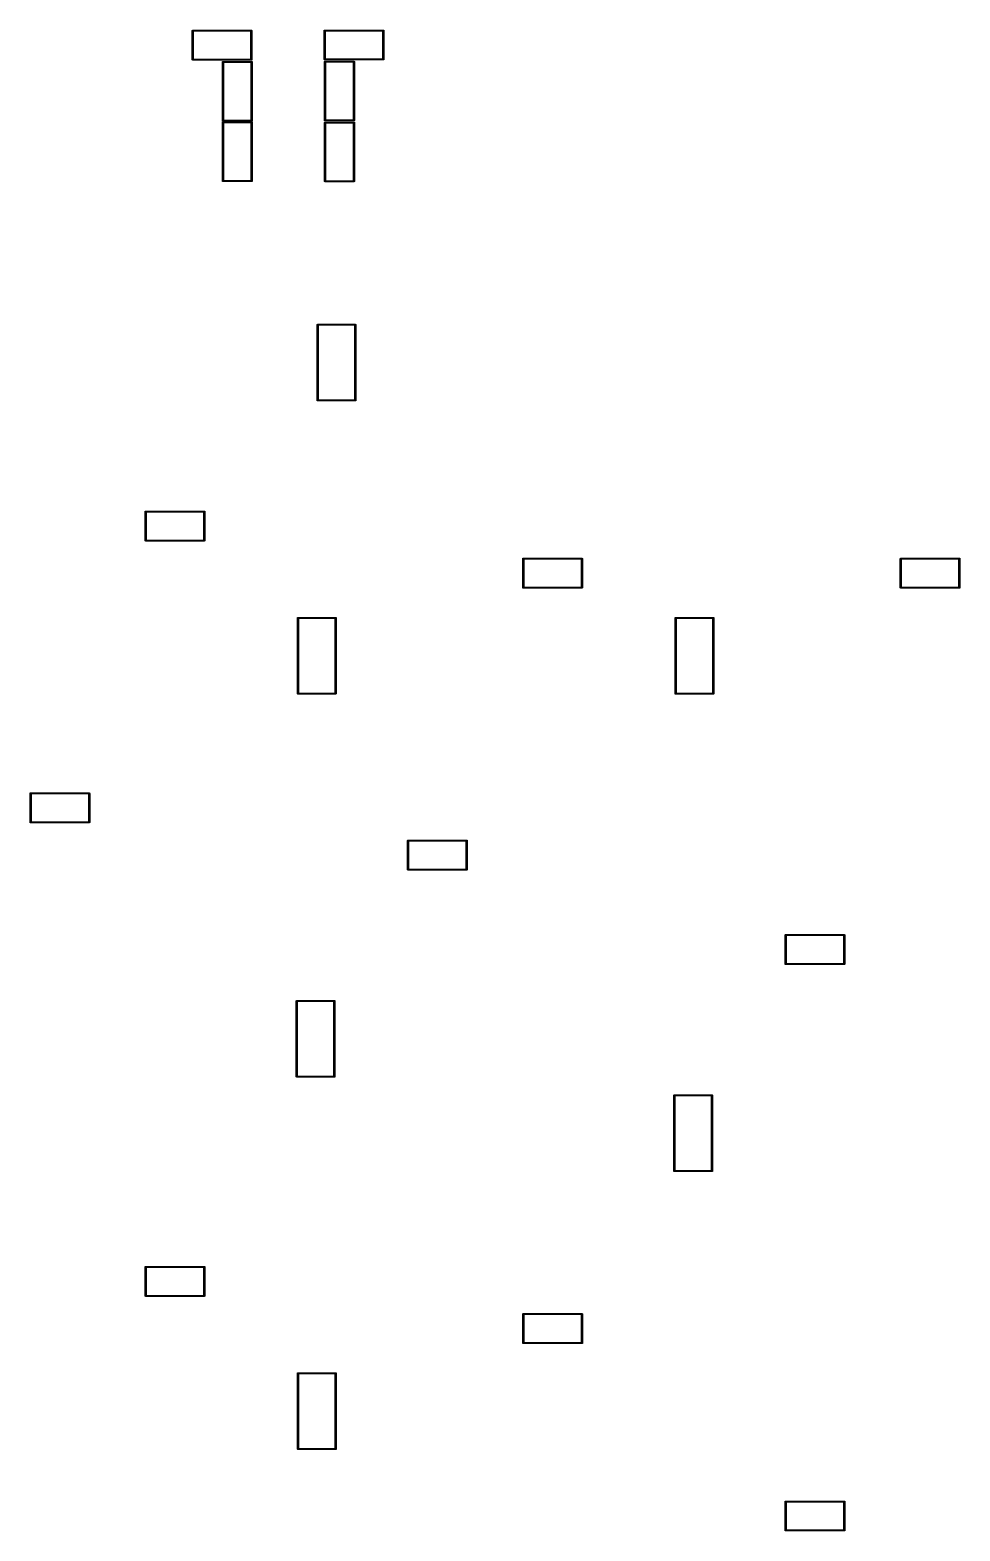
# Model space of a CAD drawing. Extents: x 84 to 249, y -213 to -56.
# Drawn here: x 171.1 to 218.1, y -134.3 to -58.6 of the extents above; entities that cross this region are included whole.
import ezdxf

# ---------------------------------------------------------------- set-up
doc = ezdxf.new("R2010")
doc.units = 0
doc.layers.add('BLACK', color=7, linetype='CONTINUOUS')

msp = doc.modelspace()

# ---------------------------------------------------------------- linework, layer by layer
at = {"layer": 'BLACK', "linetype": 'CONTINUOUS'}
for p, q in [((179.315, -58.6196), (179.316, -58.6147)), ((179.316, -58.6209), (179.315, -58.6196)), ((179.316, -58.6147), (179.317, -58.61)), ((179.316, -60.0784), (179.316, -58.6209)), ((179.317, -58.61), (179.32, -58.6057)), ((179.32, -58.6057), (179.323, -58.6019)), ((179.323, -58.6019), (179.327, -58.5988)), ((179.327, -58.5988), (179.331, -58.5964)), ((179.331, -58.5964), (179.336, -58.595)), ((179.336, -58.595), (179.339, -58.5946)), ((179.339, -58.5946), (179.341, -58.5945)), ((179.341, -58.5945), (179.342, -58.5946)), ((179.342, -58.5946), (182.299, -58.5946)), ((179.366, -58.6446), (179.366, -60.0546)), ((182.276, -58.6446), (179.366, -58.6446)), ((182.276, -60.0546), (182.276, -58.6446)), ((182.299, -58.5946), (182.301, -58.5945)), ((182.301, -58.5945), (182.302, -58.5946)), ((182.302, -58.5946), (182.305, -58.595)), ((182.305, -58.595), (182.31, -58.5964)), ((182.31, -58.5964), (182.315, -58.5988)), ((182.315, -58.5988), (182.318, -58.6019)), ((182.318, -58.6019), (182.321, -58.6057)), ((182.321, -58.6057), (182.324, -58.61)), ((182.324, -58.61), (182.325, -58.6147)), ((182.325, -58.6147), (182.326, -58.6196)), ((182.326, -58.6196), (182.326, -58.6209)), ((182.326, -58.6209), (182.326, -60.0784)), ((185.974, -58.6069), (185.975, -58.602)), ((185.974, -58.6082), (185.974, -58.6069)), ((185.974, -60.0657), (185.974, -58.6082)), ((185.975, -58.602), (185.976, -58.5973)), ((185.976, -58.5973), (185.979, -58.593)), ((185.979, -58.593), (185.982, -58.5892)), ((185.982, -58.5892), (185.985, -58.5861)), ((185.985, -58.5861), (185.99, -58.5837)), ((185.99, -58.5837), (185.995, -58.5823)), ((185.995, -58.5823), (185.998, -58.5819)), ((185.998, -58.5819), (185.999, -58.5818)), ((185.999, -58.5818), (186.001, -58.5819)), ((186.001, -58.5819), (188.958, -58.5819)), ((186.024, -58.6319), (186.024, -60.0419)), ((188.934, -58.6319), (186.024, -58.6319)), ((188.934, -60.0419), (188.934, -58.6319)), ((188.958, -58.5819), (188.959, -58.5818)), ((188.959, -58.5818), (188.961, -58.5819)), ((188.961, -58.5819), (188.964, -58.5823)), ((188.964, -58.5823), (188.969, -58.5837)), ((188.969, -58.5837), (188.973, -58.5861)), ((188.973, -58.5861), (188.977, -58.5892)), ((188.977, -58.5892), (188.98, -58.593)), ((188.98, -58.593), (188.983, -58.5973)), ((188.983, -58.5973), (188.984, -58.602)), ((188.984, -58.602), (188.985, -58.6069)), ((188.985, -58.6069), (188.984, -58.6082)), ((188.984, -58.6082), (188.984, -60.0657)), ((179.315, -60.0796), (179.316, -60.0784)), ((179.316, -60.0845), (179.315, -60.0796)), ((179.317, -60.0893), (179.316, -60.0845)), ((179.32, -60.0936), (179.317, -60.0893)), ((179.323, -60.0974), (179.32, -60.0936)), ((179.327, -60.1005), (179.323, -60.0974)), ((179.331, -60.1028), (179.327, -60.1005)), ((179.336, -60.1043), (179.331, -60.1028)), ((179.339, -60.1046), (179.336, -60.1043)), ((179.341, -60.1048), (179.339, -60.1046)), ((179.339, -60.1046), (179.339, -60.1046)), ((179.342, -60.1046), (179.341, -60.1048)), ((182.299, -60.1046), (179.342, -60.1046)), ((179.366, -60.0546), (182.276, -60.0546)), ((180.834, -60.1919), (180.836, -60.1872)), ((180.834, -60.1968), (180.834, -60.1919)), ((180.834, -60.198), (180.834, -60.1968)), ((180.834, -63.1556), (180.834, -60.198)), ((180.836, -60.1872), (180.838, -60.1828)), ((180.838, -60.1828), (180.841, -60.179)), ((180.841, -60.179), (180.845, -60.1759)), ((180.845, -60.1759), (180.849, -60.1736)), ((180.849, -60.1736), (180.854, -60.1721)), ((180.854, -60.1721), (180.858, -60.1718)), ((180.858, -60.1718), (180.859, -60.1717)), ((180.859, -60.1717), (180.86, -60.1718)), ((180.86, -60.1718), (182.318, -60.1718)), ((180.884, -60.2218), (180.884, -63.1318)), ((182.294, -60.2218), (180.884, -60.2218)), ((182.294, -63.1318), (182.294, -60.2218)), ((182.301, -60.1048), (182.299, -60.1046)), ((182.302, -60.1046), (182.301, -60.1048)), ((182.305, -60.1043), (182.302, -60.1046)), ((182.302, -60.1046), (182.302, -60.1046)), ((182.31, -60.1028), (182.305, -60.1043)), ((182.315, -60.1005), (182.31, -60.1028)), ((182.318, -60.0974), (182.315, -60.1005)), ((182.321, -60.0936), (182.318, -60.0974)), ((182.318, -60.1718), (182.319, -60.1717)), ((182.319, -60.1717), (182.32, -60.1718)), ((182.32, -60.1718), (182.324, -60.1721)), ((182.324, -60.0893), (182.321, -60.0936)), ((182.325, -60.0845), (182.324, -60.0893)), ((182.324, -60.1721), (182.329, -60.1736)), ((182.326, -60.0796), (182.325, -60.0845)), ((182.326, -60.0784), (182.326, -60.0796)), ((182.329, -60.1736), (182.333, -60.1759)), ((182.333, -60.1759), (182.337, -60.179)), ((182.337, -60.179), (182.34, -60.1828)), ((182.34, -60.1828), (182.342, -60.1872)), ((182.342, -60.1872), (182.344, -60.1919)), ((182.344, -60.1919), (182.344, -60.1968)), ((182.344, -60.1968), (182.344, -60.198)), ((182.344, -60.198), (182.344, -63.1556)), ((185.974, -60.0669), (185.974, -60.0657)), ((185.975, -60.0718), (185.974, -60.0669)), ((185.976, -60.0766), (185.975, -60.0718)), ((185.979, -60.0809), (185.976, -60.0766)), ((185.982, -60.0847), (185.979, -60.0809)), ((185.985, -60.0878), (185.982, -60.0847)), ((185.99, -60.0901), (185.985, -60.0878)), ((185.986, -60.1756), (185.988, -60.1709)), ((185.986, -60.1805), (185.986, -60.1756)), ((185.986, -60.1818), (185.986, -60.1805)), ((185.986, -63.1393), (185.986, -60.1818)), ((185.988, -60.1709), (185.99, -60.1666)), ((185.995, -60.0916), (185.99, -60.0901)), ((185.99, -60.1666), (185.993, -60.1628)), ((185.993, -60.1628), (185.997, -60.1597)), ((185.998, -60.0919), (185.995, -60.0916)), ((185.997, -60.1597), (186.001, -60.1573)), ((185.999, -60.0921), (185.998, -60.0919)), ((185.998, -60.0919), (185.998, -60.0919)), ((186.001, -60.0919), (185.999, -60.0921)), ((188.958, -60.0919), (186.001, -60.0919)), ((186.001, -60.1573), (186.006, -60.1559)), ((186.006, -60.1559), (186.01, -60.1555)), ((186.01, -60.1555), (186.011, -60.1554)), ((186.011, -60.1554), (186.012, -60.1555)), ((186.012, -60.1555), (187.47, -60.1555)), ((186.024, -60.0419), (188.934, -60.0419)), ((186.036, -60.2055), (186.036, -63.1155)), ((187.446, -60.2055), (186.036, -60.2055)), ((187.446, -63.1155), (187.446, -60.2055)), ((187.47, -60.1555), (187.471, -60.1554)), ((187.471, -60.1554), (187.472, -60.1555)), ((187.472, -60.1555), (187.476, -60.1559)), ((187.476, -60.1559), (187.48, -60.1573)), ((187.48, -60.1573), (187.485, -60.1597)), ((187.485, -60.1597), (187.489, -60.1628)), ((187.489, -60.1628), (187.492, -60.1666)), ((187.492, -60.1666), (187.494, -60.1709)), ((187.494, -60.1709), (187.495, -60.1756)), ((187.495, -60.1756), (187.496, -60.1805)), ((187.496, -60.1805), (187.496, -60.1818)), ((187.496, -60.1818), (187.496, -63.1393)), ((188.959, -60.0921), (188.958, -60.0919)), ((188.961, -60.0919), (188.959, -60.0921)), ((188.964, -60.0916), (188.961, -60.0919)), ((188.961, -60.0919), (188.961, -60.0919)), ((188.969, -60.0901), (188.964, -60.0916)), ((188.973, -60.0878), (188.969, -60.0901)), ((188.977, -60.0847), (188.973, -60.0878)), ((188.98, -60.0809), (188.977, -60.0847)), ((188.983, -60.0766), (188.98, -60.0809)), ((188.984, -60.0718), (188.983, -60.0766)), ((188.984, -60.0657), (188.985, -60.0669)), ((188.985, -60.0669), (188.984, -60.0718)), ((180.834, -63.1568), (180.834, -63.1556)), ((180.834, -63.1617), (180.834, -63.1568)), ((180.836, -63.1664), (180.834, -63.1617)), ((180.834, -63.2295), (180.836, -63.2248)), ((180.834, -63.2344), (180.834, -63.2295)), ((180.834, -63.2356), (180.834, -63.2344)), ((180.834, -66.1932), (180.834, -63.2356)), ((180.838, -63.1707), (180.836, -63.1664)), ((180.836, -63.2248), (180.838, -63.2205)), ((180.841, -63.1745), (180.838, -63.1707)), ((180.838, -63.2205), (180.841, -63.2167)), ((180.845, -63.1777), (180.841, -63.1745)), ((180.841, -63.2167), (180.845, -63.2135)), ((180.849, -63.18), (180.845, -63.1777)), ((180.845, -63.2135), (180.849, -63.2112)), ((180.854, -63.1814), (180.849, -63.18)), ((180.849, -63.2112), (180.854, -63.2098)), ((180.858, -63.1818), (180.854, -63.1814)), ((180.854, -63.2098), (180.858, -63.2094)), ((180.859, -63.1819), (180.858, -63.1818)), ((180.858, -63.1818), (180.858, -63.1818)), ((180.858, -63.2094), (180.859, -63.2093)), ((180.86, -63.1818), (180.859, -63.1819)), ((180.859, -63.2093), (180.86, -63.2094)), ((182.318, -63.1818), (180.86, -63.1818)), ((180.86, -63.2094), (182.318, -63.2094)), ((180.884, -63.1318), (182.294, -63.1318)), ((180.884, -63.2594), (180.884, -66.1694)), ((182.294, -63.2594), (180.884, -63.2594)), ((182.294, -66.1694), (182.294, -63.2594)), ((182.319, -63.1819), (182.318, -63.1818)), ((182.318, -63.2094), (182.319, -63.2093)), ((182.32, -63.1818), (182.319, -63.1819)), ((182.319, -63.2093), (182.32, -63.2094)), ((182.324, -63.1814), (182.32, -63.1818)), ((182.32, -63.1818), (182.32, -63.1818)), ((182.32, -63.2094), (182.324, -63.2098)), ((182.329, -63.18), (182.324, -63.1814)), ((182.324, -63.2098), (182.329, -63.2112)), ((182.333, -63.1777), (182.329, -63.18)), ((182.329, -63.2112), (182.333, -63.2135)), ((182.337, -63.1745), (182.333, -63.1777)), ((182.333, -63.2135), (182.337, -63.2167)), ((182.34, -63.1707), (182.337, -63.1745)), ((182.337, -63.2167), (182.34, -63.2205)), ((182.342, -63.1664), (182.34, -63.1707)), ((182.34, -63.2205), (182.342, -63.2248)), ((182.344, -63.1617), (182.342, -63.1664)), ((182.342, -63.2248), (182.344, -63.2295)), ((182.344, -63.1556), (182.344, -63.1568)), ((182.344, -63.1568), (182.344, -63.1617)), ((182.344, -63.2295), (182.344, -63.2344)), ((182.344, -63.2344), (182.344, -63.2356)), ((182.344, -63.2356), (182.344, -66.1932)), ((185.986, -63.1405), (185.986, -63.1393)), ((185.986, -63.1454), (185.986, -63.1405)), ((185.988, -63.1502), (185.986, -63.1454)), ((185.99, -63.1545), (185.988, -63.1502)), ((185.993, -63.1583), (185.99, -63.1545)), ((185.997, -63.1614), (185.993, -63.1583)), ((185.993, -63.2497), (185.994, -63.2448)), ((185.993, -63.2509), (185.993, -63.2497)), ((185.993, -66.2084), (185.993, -63.2509)), ((185.994, -63.2448), (185.995, -63.24)), ((185.995, -63.24), (185.998, -63.2357)), ((186.001, -63.1637), (185.997, -63.1614)), ((185.998, -63.2357), (186.001, -63.2319)), ((186.006, -63.1652), (186.001, -63.1637)), ((186.001, -63.2319), (186.004, -63.2288)), ((186.004, -63.2288), (186.009, -63.2265)), ((186.01, -63.1655), (186.006, -63.1652)), ((186.009, -63.2265), (186.014, -63.225)), ((186.011, -63.1657), (186.01, -63.1655)), ((186.01, -63.1655), (186.01, -63.1655)), ((186.012, -63.1655), (186.011, -63.1657)), ((187.47, -63.1655), (186.012, -63.1655)), ((186.014, -63.225), (186.017, -63.2247)), ((186.017, -63.2247), (186.018, -63.2245)), ((186.018, -63.2245), (186.02, -63.2247)), ((186.02, -63.2247), (187.477, -63.2247)), ((186.036, -63.1155), (187.446, -63.1155)), ((186.043, -63.2747), (186.043, -66.1847)), ((187.453, -63.2747), (186.043, -63.2747)), ((187.453, -66.1847), (187.453, -63.2747)), ((187.471, -63.1657), (187.47, -63.1655)), ((187.472, -63.1655), (187.471, -63.1657)), ((187.476, -63.1652), (187.472, -63.1655)), ((187.472, -63.1655), (187.472, -63.1655)), ((187.48, -63.1637), (187.476, -63.1652)), ((187.477, -63.2247), (187.478, -63.2245)), ((187.478, -63.2245), (187.48, -63.2247)), ((187.485, -63.1614), (187.48, -63.1637)), ((187.48, -63.2247), (187.483, -63.225)), ((187.483, -63.225), (187.488, -63.2265)), ((187.489, -63.1583), (187.485, -63.1614)), ((187.488, -63.2265), (187.492, -63.2288)), ((187.492, -63.1545), (187.489, -63.1583)), ((187.494, -63.1502), (187.492, -63.1545)), ((187.492, -63.2288), (187.496, -63.2319)), ((187.495, -63.1454), (187.494, -63.1502)), ((187.496, -63.1405), (187.495, -63.1454)), ((187.496, -63.1393), (187.496, -63.1405)), ((187.496, -63.2319), (187.499, -63.2357)), ((187.499, -63.2357), (187.502, -63.24)), ((187.502, -63.24), (187.503, -63.2448)), ((187.503, -63.2448), (187.504, -63.2497)), ((187.504, -63.2497), (187.503, -63.2509)), ((187.503, -63.2509), (187.503, -66.2084)), ((180.834, -66.1944), (180.834, -66.1932)), ((180.834, -66.1993), (180.834, -66.1944)), ((180.836, -66.204), (180.834, -66.1993)), ((180.838, -66.2084), (180.836, -66.204)), ((180.841, -66.2122), (180.838, -66.2084)), ((180.845, -66.2153), (180.841, -66.2122)), ((180.849, -66.2176), (180.845, -66.2153)), ((180.854, -66.2191), (180.849, -66.2176)), ((180.858, -66.2194), (180.854, -66.2191)), ((180.859, -66.2195), (180.858, -66.2194)), ((180.858, -66.2194), (180.858, -66.2194)), ((180.86, -66.2194), (180.859, -66.2195)), ((182.318, -66.2194), (180.86, -66.2194)), ((180.884, -66.1694), (182.294, -66.1694)), ((182.319, -66.2195), (182.318, -66.2194)), ((182.32, -66.2194), (182.319, -66.2195)), ((182.324, -66.2191), (182.32, -66.2194)), ((182.32, -66.2194), (182.32, -66.2194)), ((182.329, -66.2176), (182.324, -66.2191)), ((182.333, -66.2153), (182.329, -66.2176)), ((182.337, -66.2122), (182.333, -66.2153)), ((182.34, -66.2084), (182.337, -66.2122)), ((182.342, -66.204), (182.34, -66.2084)), ((182.344, -66.1993), (182.342, -66.204)), ((182.344, -66.1932), (182.344, -66.1944)), ((182.344, -66.1944), (182.344, -66.1993)), ((185.993, -66.2097), (185.993, -66.2084)), ((185.994, -66.2146), (185.993, -66.2097)), ((185.995, -66.2193), (185.994, -66.2146)), ((185.998, -66.2236), (185.995, -66.2193)), ((186.001, -66.2274), (185.998, -66.2236)), ((186.004, -66.2305), (186.001, -66.2274)), ((186.009, -66.2329), (186.004, -66.2305)), ((186.014, -66.2343), (186.009, -66.2329)), ((186.017, -66.2347), (186.014, -66.2343)), ((186.018, -66.2348), (186.017, -66.2347)), ((186.017, -66.2347), (186.017, -66.2347)), ((186.02, -66.2347), (186.018, -66.2348)), ((187.477, -66.2347), (186.02, -66.2347)), ((186.043, -66.1847), (187.453, -66.1847)), ((187.478, -66.2348), (187.477, -66.2347)), ((187.48, -66.2347), (187.478, -66.2348)), ((187.483, -66.2343), (187.48, -66.2347)), ((187.48, -66.2347), (187.48, -66.2347)), ((187.488, -66.2329), (187.483, -66.2343)), ((187.492, -66.2305), (187.488, -66.2329)), ((187.496, -66.2274), (187.492, -66.2305)), ((187.499, -66.2236), (187.496, -66.2274)), ((187.502, -66.2193), (187.499, -66.2236)), ((187.503, -66.2146), (187.502, -66.2193)), ((187.503, -66.2084), (187.504, -66.2097)), ((187.504, -66.2097), (187.503, -66.2146)), ((185.619, -73.444), (185.62, -73.4393)), ((185.62, -73.4393), (185.623, -73.4349)), ((185.623, -73.4349), (185.626, -73.4311)), ((185.626, -73.4311), (185.63, -73.428)), ((185.63, -73.428), (185.634, -73.4257)), ((185.634, -73.4257), (185.639, -73.4242)), ((185.639, -73.4242), (185.643, -73.4238)), ((185.643, -73.4238), (185.645, -73.4239)), ((185.645, -73.4239), (187.542, -73.4239)), ((187.542, -73.4239), (187.543, -73.4238)), ((187.543, -73.4238), (187.545, -73.4239)), ((187.545, -73.4239), (187.545, -73.4239)), ((187.545, -73.4239), (187.548, -73.4242)), ((187.548, -73.4242), (187.553, -73.4257)), ((187.553, -73.4257), (187.557, -73.428)), ((187.557, -73.428), (187.561, -73.4311)), ((187.561, -73.4311), (187.564, -73.4349)), ((187.564, -73.4349), (187.567, -73.4393)), ((187.567, -73.4393), (187.568, -73.444)), ((185.618, -73.4477), (185.619, -73.444)), ((185.618, -73.4481), (185.618, -73.4477)), ((185.618, -73.4489), (185.618, -73.4481)), ((185.618, -73.4497), (185.618, -73.4489)), ((185.618, -77.2676), (185.618, -73.4497)), ((185.668, -73.4739), (185.668, -77.2438)), ((187.518, -73.4739), (185.668, -73.4739)), ((187.518, -77.2438), (187.518, -73.4739)), ((187.568, -73.444), (187.569, -73.4489)), ((187.569, -73.4489), (187.568, -73.4505)), ((187.568, -73.4505), (187.568, -77.2676)), ((185.618, -77.2688), (185.618, -77.2676)), ((185.619, -77.2737), (185.618, -77.2688)), ((185.62, -77.2785), (185.619, -77.2737)), ((185.623, -77.2828), (185.62, -77.2785)), ((185.626, -77.2866), (185.623, -77.2828)), ((185.63, -77.2897), (185.626, -77.2866)), ((185.634, -77.292), (185.63, -77.2897)), ((185.639, -77.2935), (185.634, -77.292)), ((185.643, -77.294), (185.639, -77.2935)), ((185.645, -77.2938), (185.643, -77.294)), ((187.542, -77.2938), (185.645, -77.2938)), ((185.668, -77.2438), (187.518, -77.2438)), ((187.543, -77.294), (187.542, -77.2938)), ((187.545, -77.2938), (187.543, -77.294)), ((187.548, -77.2935), (187.545, -77.2938)), ((187.545, -77.2938), (187.545, -77.2938)), ((187.553, -77.292), (187.548, -77.2935)), ((187.557, -77.2897), (187.553, -77.292)), ((187.561, -77.2866), (187.557, -77.2897)), ((187.564, -77.2828), (187.561, -77.2866)), ((187.567, -77.2785), (187.564, -77.2828)), ((187.568, -77.2737), (187.567, -77.2785)), ((187.568, -77.2676), (187.569, -77.2688)), ((187.569, -77.2688), (187.568, -77.2737)), ((176.94, -82.8728), (176.941, -82.8679)), ((176.94, -82.8741), (176.94, -82.8728)), ((176.94, -84.3316), (176.94, -82.8741)), ((176.941, -82.8679), (176.942, -82.8632)), ((176.942, -82.8632), (176.944, -82.8589)), ((176.944, -82.8589), (176.947, -82.8551)), ((176.947, -82.8551), (176.951, -82.8519)), ((176.951, -82.8519), (176.956, -82.8496)), ((176.956, -82.8496), (176.96, -82.8482)), ((176.96, -82.8482), (176.964, -82.8478)), ((176.964, -82.8478), (176.965, -82.8477)), ((176.964, -82.8478), (176.964, -82.8478)), ((176.965, -82.8477), (176.966, -82.8478)), ((176.966, -82.8478), (179.924, -82.8478)), ((176.99, -82.8978), (176.99, -84.3078)), ((179.9, -82.8978), (176.99, -82.8978)), ((179.9, -84.3078), (179.9, -82.8978)), ((179.924, -82.8478), (179.925, -82.8477)), ((179.925, -82.8477), (179.926, -82.8478)), ((179.926, -82.8478), (179.926, -82.8478)), ((179.926, -82.8478), (179.93, -82.8482)), ((179.93, -82.8482), (179.935, -82.8496)), ((179.935, -82.8496), (179.939, -82.8519)), ((179.939, -82.8519), (179.943, -82.8551)), ((179.943, -82.8551), (179.946, -82.8589)), ((179.946, -82.8589), (179.948, -82.8632)), ((179.948, -82.8632), (179.95, -82.8679)), ((179.95, -82.8679), (179.95, -82.8728)), ((179.95, -82.8728), (179.95, -82.874)), ((179.95, -82.874), (179.95, -84.3316)), ((176.94, -84.3328), (176.94, -84.3316)), ((176.941, -84.3377), (176.94, -84.3328)), ((176.942, -84.3424), (176.941, -84.3377)), ((176.944, -84.3468), (176.942, -84.3424)), ((176.947, -84.3506), (176.944, -84.3468)), ((176.951, -84.3537), (176.947, -84.3506)), ((176.956, -84.356), (176.951, -84.3537)), ((176.96, -84.3575), (176.956, -84.356)), ((176.965, -84.358), (176.96, -84.3575)), ((176.966, -84.3578), (176.965, -84.358)), ((179.924, -84.3578), (176.966, -84.3578)), ((176.99, -84.3078), (179.9, -84.3078)), ((179.925, -84.358), (179.924, -84.3578)), ((179.93, -84.3575), (179.925, -84.358)), ((179.935, -84.356), (179.93, -84.3575)), ((179.939, -84.3537), (179.935, -84.356)), ((179.943, -84.3506), (179.939, -84.3537)), ((179.946, -84.3468), (179.943, -84.3506)), ((179.948, -84.3424), (179.946, -84.3468)), ((179.95, -84.3377), (179.948, -84.3424)), ((179.95, -84.3316), (179.95, -84.3328)), ((179.95, -84.3328), (179.95, -84.334)), ((179.95, -84.334), (179.95, -84.334)), ((179.95, -84.334), (179.95, -84.3377)), ((195.986, -85.2504), (195.987, -85.2455)), ((195.986, -85.2516), (195.986, -85.2504)), ((195.986, -86.7092), (195.986, -85.2516)), ((195.987, -85.2455), (195.988, -85.2408)), ((195.988, -85.2408), (195.991, -85.2364)), ((195.991, -85.2364), (195.994, -85.2326)), ((195.994, -85.2326), (195.997, -85.2295)), ((195.997, -85.2295), (196.002, -85.2272)), ((196.002, -85.2272), (196.007, -85.2258)), ((196.007, -85.2258), (196.01, -85.2254)), ((196.01, -85.2254), (196.011, -85.2253)), ((196.01, -85.2254), (196.01, -85.2254)), ((196.011, -85.2253), (196.013, -85.2254)), ((196.013, -85.2254), (198.97, -85.2254)), ((196.036, -85.2754), (196.036, -86.6854)), ((198.946, -85.2754), (196.036, -85.2754)), ((198.946, -86.6854), (198.946, -85.2754)), ((198.97, -85.2254), (198.971, -85.2253)), ((198.971, -85.2253), (198.973, -85.2254)), ((198.973, -85.2254), (198.973, -85.2254)), ((198.973, -85.2254), (198.976, -85.2258)), ((198.976, -85.2258), (198.981, -85.2272)), ((198.981, -85.2272), (198.985, -85.2295)), ((198.985, -85.2295), (198.989, -85.2326)), ((198.989, -85.2326), (198.992, -85.2364)), ((198.992, -85.2364), (198.995, -85.2408)), ((198.995, -85.2408), (198.996, -85.2455)), ((198.996, -85.2455), (198.997, -85.2504)), ((198.997, -85.2504), (198.996, -85.2516)), ((198.996, -85.2516), (198.996, -86.7092)), ((215.04, -85.2541), (215.041, -85.2492)), ((215.04, -85.2553), (215.04, -85.2541)), ((215.04, -86.7129), (215.04, -85.2553)), ((215.041, -85.2492), (215.042, -85.2445)), ((215.042, -85.2445), (215.044, -85.2401)), ((215.044, -85.2401), (215.047, -85.2363)), ((215.047, -85.2363), (215.051, -85.2332)), ((215.051, -85.2332), (215.056, -85.2309)), ((215.056, -85.2309), (215.06, -85.2294)), ((215.06, -85.2294), (215.064, -85.2291)), ((215.064, -85.2291), (215.065, -85.229)), ((215.064, -85.2291), (215.064, -85.2291)), ((215.065, -85.229), (215.066, -85.2291)), ((215.066, -85.2291), (218.024, -85.2291)), ((215.09, -85.2791), (215.09, -86.6891)), ((218, -85.2791), (215.09, -85.2791)), ((218, -86.6891), (218, -85.2791)), ((218.024, -85.2291), (218.025, -85.229)), ((218.025, -85.229), (218.026, -85.2291)), ((218.026, -85.2291), (218.026, -85.2291)), ((218.026, -85.2291), (218.03, -85.2294)), ((218.03, -85.2294), (218.035, -85.2309)), ((218.035, -85.2309), (218.039, -85.2332)), ((218.039, -85.2332), (218.043, -85.2363)), ((218.043, -85.2363), (218.046, -85.2401)), ((218.046, -85.2401), (218.048, -85.2445)), ((218.048, -85.2445), (218.05, -85.2492)), ((218.05, -85.2492), (218.05, -85.2541)), ((218.05, -85.2541), (218.05, -85.2553)), ((218.05, -85.2553), (218.05, -86.7129)), ((195.986, -86.7104), (195.986, -86.7092)), ((195.987, -86.7153), (195.986, -86.7104)), ((195.988, -86.72), (195.987, -86.7153)), ((195.991, -86.7243), (195.988, -86.72)), ((195.994, -86.728), (195.991, -86.7243)), ((195.994, -86.7282), (195.994, -86.728)), ((195.997, -86.7313), (195.994, -86.7282)), ((196.002, -86.7336), (195.997, -86.7313)), ((196.007, -86.735), (196.002, -86.7336)), ((196.011, -86.7355), (196.007, -86.735)), ((196.013, -86.7354), (196.011, -86.7355)), ((198.97, -86.7354), (196.013, -86.7354)), ((196.036, -86.6854), (198.946, -86.6854)), ((198.971, -86.7355), (198.97, -86.7354)), ((198.976, -86.735), (198.971, -86.7355)), ((198.981, -86.7336), (198.976, -86.735)), ((198.985, -86.7313), (198.981, -86.7336)), ((198.989, -86.7282), (198.985, -86.7313)), ((198.992, -86.7243), (198.989, -86.7282)), ((198.995, -86.72), (198.992, -86.7243)), ((198.996, -86.7153), (198.995, -86.72)), ((198.996, -86.7092), (198.997, -86.7104)), ((198.997, -86.7104), (198.996, -86.7116)), ((198.996, -86.7116), (198.996, -86.7116)), ((198.996, -86.7116), (198.996, -86.7153)), ((215.04, -86.7141), (215.04, -86.7129)), ((215.041, -86.719), (215.04, -86.7141)), ((215.042, -86.7237), (215.041, -86.719)), ((215.044, -86.728), (215.042, -86.7237)), ((215.047, -86.7313), (215.044, -86.728)), ((215.047, -86.7318), (215.047, -86.7313)), ((215.051, -86.735), (215.047, -86.7318)), ((215.056, -86.7373), (215.051, -86.735)), ((215.06, -86.7387), (215.056, -86.7373)), ((215.065, -86.7392), (215.06, -86.7387)), ((215.066, -86.7391), (215.065, -86.7392)), ((218.024, -86.7391), (215.066, -86.7391)), ((215.09, -86.6891), (218, -86.6891)), ((218.025, -86.7392), (218.024, -86.7391)), ((218.03, -86.7387), (218.025, -86.7392)), ((218.035, -86.7373), (218.03, -86.7387)), ((218.039, -86.735), (218.035, -86.7373)), ((218.043, -86.7318), (218.039, -86.735)), ((218.046, -86.728), (218.043, -86.7318)), ((218.048, -86.7237), (218.046, -86.728)), ((218.05, -86.719), (218.048, -86.7237)), ((218.05, -86.7129), (218.05, -86.7141)), ((218.05, -86.7141), (218.05, -86.7153)), ((218.05, -86.7153), (218.05, -86.7153)), ((218.05, -86.7153), (218.05, -86.719)), ((184.624, -88.2336), (184.625, -88.2287)), ((184.624, -88.2348), (184.624, -88.2336)), ((184.624, -92.0527), (184.624, -88.2348)), ((184.625, -88.2287), (184.626, -88.224)), ((184.626, -88.224), (184.628, -88.2196)), ((184.628, -88.2196), (184.631, -88.2158)), ((184.631, -88.2158), (184.635, -88.2127)), ((184.635, -88.2127), (184.64, -88.2104)), ((184.64, -88.2104), (184.644, -88.2089)), ((184.644, -88.2089), (184.648, -88.2086)), ((184.648, -88.2086), (184.649, -88.2084)), ((184.649, -88.2084), (184.65, -88.2086)), ((184.65, -88.2086), (186.548, -88.2086)), ((184.674, -88.2586), (184.674, -92.0285)), ((186.524, -88.2586), (184.674, -88.2586)), ((186.524, -92.0285), (186.524, -88.2586)), ((186.548, -88.2086), (186.549, -88.2084)), ((186.549, -88.2084), (186.55, -88.2086)), ((186.55, -88.2086), (186.55, -88.2086)), ((186.55, -88.2086), (186.554, -88.2089)), ((186.554, -88.2089), (186.559, -88.2104)), ((186.559, -88.2104), (186.563, -88.2127)), ((186.563, -88.2127), (186.567, -88.2158)), ((186.567, -88.2158), (186.57, -88.2196)), ((186.57, -88.2196), (186.572, -88.224)), ((186.572, -88.224), (186.574, -88.2287)), ((186.574, -88.2287), (186.574, -88.2336)), ((186.574, -88.2336), (186.574, -88.2348)), ((186.574, -88.2348), (186.574, -92.0519)), ((203.678, -88.2324), (203.68, -88.2276)), ((203.678, -88.2373), (203.678, -88.2324)), ((203.678, -88.2385), (203.678, -88.2373)), ((203.678, -92.0564), (203.678, -88.2385)), ((203.68, -88.2276), (203.682, -88.2233)), ((203.682, -88.2233), (203.685, -88.2195)), ((203.685, -88.2195), (203.689, -88.2164)), ((203.689, -88.2164), (203.693, -88.2141)), ((203.693, -88.2141), (203.698, -88.2126)), ((203.698, -88.2126), (203.702, -88.2123)), ((203.702, -88.2123), (203.703, -88.2121)), ((203.703, -88.2121), (203.704, -88.2123)), ((203.704, -88.2123), (205.602, -88.2123)), ((203.728, -88.2623), (203.728, -92.0322)), ((205.578, -88.2623), (203.728, -88.2623)), ((205.578, -92.0322), (205.578, -88.2623)), ((205.602, -88.2123), (205.603, -88.2121)), ((205.603, -88.2121), (205.604, -88.2123)), ((205.604, -88.2123), (205.604, -88.2123)), ((205.604, -88.2123), (205.608, -88.2126)), ((205.608, -88.2126), (205.612, -88.2141)), ((205.612, -88.2141), (205.617, -88.2164)), ((205.617, -88.2164), (205.621, -88.2195)), ((205.621, -88.2195), (205.624, -88.2233)), ((205.624, -88.2233), (205.626, -88.2276)), ((205.626, -88.2276), (205.628, -88.2324)), ((205.628, -88.2324), (205.628, -88.2373)), ((205.628, -88.2373), (205.628, -88.2385)), ((205.628, -88.2385), (205.628, -92.0556)), ((184.624, -92.0535), (184.624, -92.0527)), ((184.624, -92.0544), (184.624, -92.0535)), ((184.624, -92.0547), (184.624, -92.0544)), ((184.625, -92.0584), (184.624, -92.0547)), ((184.626, -92.0631), (184.625, -92.0584)), ((184.628, -92.0675), (184.626, -92.0631)), ((184.631, -92.0713), (184.628, -92.0675)), ((184.635, -92.0744), (184.631, -92.0713)), ((184.64, -92.0767), (184.635, -92.0744)), ((184.644, -92.0782), (184.64, -92.0767)), ((184.649, -92.0786), (184.644, -92.0782)), ((184.65, -92.0785), (184.649, -92.0786)), ((186.548, -92.0785), (184.65, -92.0785)), ((184.674, -92.0285), (186.524, -92.0285)), ((186.549, -92.0786), (186.548, -92.0785)), ((186.55, -92.0785), (186.549, -92.0786)), ((186.554, -92.0782), (186.55, -92.0785)), ((186.55, -92.0785), (186.55, -92.0785)), ((186.559, -92.0767), (186.554, -92.0782)), ((186.563, -92.0744), (186.559, -92.0767)), ((186.567, -92.0713), (186.563, -92.0744)), ((186.57, -92.0675), (186.567, -92.0713)), ((186.572, -92.0631), (186.57, -92.0675)), ((186.574, -92.0584), (186.572, -92.0631)), ((186.574, -92.0519), (186.574, -92.0535)), ((186.574, -92.0535), (186.574, -92.0584)), ((203.678, -92.0572), (203.678, -92.0564)), ((203.678, -92.058), (203.678, -92.0572)), ((203.678, -92.0584), (203.678, -92.058)), ((203.678, -92.0621), (203.678, -92.0584)), ((203.68, -92.0668), (203.678, -92.0621)), ((203.682, -92.0712), (203.68, -92.0668)), ((203.685, -92.075), (203.682, -92.0712)), ((203.689, -92.0781), (203.685, -92.075)), ((203.693, -92.0804), (203.689, -92.0781)), ((203.698, -92.0819), (203.693, -92.0804)), ((203.703, -92.0823), (203.698, -92.0819)), ((203.704, -92.0822), (203.703, -92.0823)), ((205.602, -92.0822), (203.704, -92.0822)), ((203.728, -92.0322), (205.578, -92.0322)), ((205.603, -92.0823), (205.602, -92.0822)), ((205.604, -92.0822), (205.603, -92.0823)), ((205.608, -92.0819), (205.604, -92.0822)), ((205.604, -92.0822), (205.604, -92.0822)), ((205.613, -92.0804), (205.608, -92.0819)), ((205.617, -92.0781), (205.613, -92.0804)), ((205.621, -92.075), (205.617, -92.0781)), ((205.624, -92.0712), (205.621, -92.075)), ((205.626, -92.0668), (205.624, -92.0712)), ((205.628, -92.0621), (205.626, -92.0668)), ((205.628, -92.0556), (205.628, -92.0572)), ((205.628, -92.0572), (205.628, -92.0621)), ((171.129, -97.0843), (171.13, -97.0796)), ((171.129, -97.0892), (171.129, -97.0843)), ((171.129, -97.0904), (171.129, -97.0892)), ((171.129, -98.548), (171.129, -97.0904)), ((171.13, -97.0796), (171.133, -97.0753)), ((171.133, -97.0753), (171.136, -97.0714)), ((171.136, -97.0714), (171.14, -97.0683)), ((171.14, -97.0683), (171.144, -97.066)), ((171.144, -97.066), (171.149, -97.0646)), ((171.149, -97.0646), (171.152, -97.0642)), ((171.152, -97.0642), (171.154, -97.0641)), ((171.152, -97.0642), (171.152, -97.0642)), ((171.154, -97.0641), (171.155, -97.0642)), ((171.155, -97.0642), (174.112, -97.0642)), ((171.179, -97.1142), (171.179, -98.5242)), ((174.089, -97.1142), (171.179, -97.1142)), ((174.089, -98.5242), (174.089, -97.1142)), ((174.112, -97.0642), (174.114, -97.0641)), ((174.114, -97.0641), (174.115, -97.0642)), ((174.115, -97.0642), (174.115, -97.0642)), ((174.115, -97.0642), (174.119, -97.0646)), ((174.119, -97.0646), (174.123, -97.066)), ((174.123, -97.066), (174.128, -97.0683)), ((174.128, -97.0683), (174.131, -97.0714)), ((174.131, -97.0714), (174.135, -97.0753)), ((174.135, -97.0753), (174.137, -97.0796)), ((174.137, -97.0796), (174.138, -97.0843)), ((174.138, -97.0843), (174.139, -97.0892)), ((174.139, -97.0892), (174.139, -97.0904)), ((174.139, -97.0904), (174.139, -98.548)), ((171.129, -98.5492), (171.129, -98.548)), ((171.129, -98.5541), (171.129, -98.5492)), ((171.13, -98.5588), (171.129, -98.5541)), ((171.133, -98.5632), (171.13, -98.5588)), ((171.135, -98.5664), (171.133, -98.5632)), ((171.136, -98.567), (171.135, -98.5664)), ((171.14, -98.5701), (171.136, -98.567)), ((171.144, -98.5724), (171.14, -98.5701)), ((171.149, -98.5738), (171.144, -98.5724)), ((171.154, -98.5743), (171.149, -98.5738)), ((171.155, -98.5742), (171.154, -98.5743)), ((174.112, -98.5742), (171.155, -98.5742)), ((171.179, -98.5242), (174.089, -98.5242)), ((174.114, -98.5743), (174.112, -98.5742)), ((174.119, -98.5738), (174.114, -98.5743)), ((174.123, -98.5724), (174.119, -98.5738)), ((174.128, -98.5701), (174.123, -98.5724)), ((174.131, -98.567), (174.128, -98.5701)), ((174.135, -98.5632), (174.131, -98.567)), ((174.137, -98.5588), (174.135, -98.5632)), ((174.138, -98.5541), (174.137, -98.5588)), ((174.139, -98.5504), (174.138, -98.5541)), ((174.139, -98.548), (174.139, -98.5492)), ((174.139, -98.5492), (174.139, -98.5504)), ((174.139, -98.5504), (174.139, -98.5504)), ((190.179, -99.4656), (190.18, -99.4608)), ((190.179, -99.4705), (190.179, -99.4656)), ((190.179, -99.4717), (190.179, -99.4705)), ((190.179, -100.929), (190.179, -99.4717)), ((190.18, -99.4608), (190.183, -99.4565)), ((190.183, -99.4565), (190.186, -99.4527)), ((190.186, -99.4527), (190.19, -99.4496)), ((190.19, -99.4496), (190.194, -99.4473)), ((190.194, -99.4473), (190.199, -99.4458)), ((190.199, -99.4458), (190.202, -99.4455)), ((190.202, -99.4455), (190.204, -99.4453)), ((190.202, -99.4455), (190.202, -99.4455)), ((190.204, -99.4453), (190.205, -99.4455)), ((190.205, -99.4455), (193.162, -99.4455)), ((190.229, -99.4955), (190.229, -100.905)), ((193.139, -99.4955), (190.229, -99.4955)), ((193.139, -100.905), (193.139, -99.4955)), ((193.162, -99.4455), (193.164, -99.4453)), ((193.164, -99.4453), (193.165, -99.4455)), ((193.165, -99.4455), (193.165, -99.4455)), ((193.165, -99.4455), (193.169, -99.4458)), ((193.169, -99.4458), (193.173, -99.4473)), ((193.173, -99.4473), (193.178, -99.4496)), ((193.178, -99.4496), (193.181, -99.4527)), ((193.181, -99.4527), (193.185, -99.4565)), ((193.185, -99.4565), (193.187, -99.4608)), ((193.187, -99.4608), (193.188, -99.4656)), ((193.188, -99.4656), (193.189, -99.4705)), ((193.189, -99.4705), (193.189, -99.4717)), ((193.189, -99.4717), (193.189, -100.929)), ((190.179, -100.93), (190.179, -100.929)), ((190.179, -100.935), (190.179, -100.93)), ((190.18, -100.94), (190.179, -100.935)), ((190.183, -100.944), (190.18, -100.94)), ((190.186, -100.948), (190.183, -100.944)), ((190.19, -100.951), (190.186, -100.948)), ((190.194, -100.954), (190.19, -100.951)), ((190.199, -100.955), (190.194, -100.954)), ((190.204, -100.956), (190.199, -100.955)), ((190.205, -100.955), (190.204, -100.956)), ((193.162, -100.955), (190.205, -100.955)), ((190.229, -100.905), (193.139, -100.905)), ((193.164, -100.956), (193.162, -100.955)), ((193.169, -100.955), (193.164, -100.956)), ((193.173, -100.954), (193.169, -100.955)), ((193.178, -100.951), (193.173, -100.954)), ((193.181, -100.948), (193.178, -100.951)), ((193.185, -100.944), (193.181, -100.948)), ((193.187, -100.94), (193.185, -100.944)), ((193.188, -100.935), (193.187, -100.94)), ((193.189, -100.932), (193.188, -100.935)), ((193.189, -100.929), (193.189, -100.93)), ((193.189, -100.93), (193.189, -100.932)), ((193.189, -100.932), (193.189, -100.932)), ((209.229, -104.228), (209.23, -104.223)), ((209.229, -104.233), (209.229, -104.228)), ((209.229, -104.234), (209.229, -104.233)), ((209.229, -105.692), (209.229, -104.234)), ((209.23, -104.223), (209.233, -104.219)), ((209.233, -104.219), (209.236, -104.215)), ((209.236, -104.215), (209.24, -104.212)), ((209.24, -104.212), (209.244, -104.21)), ((209.244, -104.21), (209.249, -104.208)), ((209.249, -104.208), (209.252, -104.208)), ((209.252, -104.208), (209.252, -104.208)), ((209.252, -104.208), (209.254, -104.208)), ((209.254, -104.208), (209.255, -104.208)), ((209.255, -104.208), (212.212, -104.208)), ((209.279, -104.258), (209.279, -105.668)), ((212.189, -104.258), (209.279, -104.258)), ((212.189, -105.668), (212.189, -104.258)), ((212.212, -104.208), (212.214, -104.208)), ((212.214, -104.208), (212.215, -104.208)), ((212.215, -104.208), (212.215, -104.208)), ((212.215, -104.208), (212.219, -104.208)), ((212.219, -104.208), (212.223, -104.21)), ((212.223, -104.21), (212.228, -104.212)), ((212.228, -104.212), (212.231, -104.215)), ((212.231, -104.215), (212.235, -104.219)), ((212.235, -104.219), (212.237, -104.223)), ((212.237, -104.223), (212.238, -104.228)), ((212.238, -104.228), (212.239, -104.233)), ((212.239, -104.233), (212.239, -104.234)), ((212.239, -104.234), (212.239, -105.692)), ((209.229, -105.693), (209.229, -105.692)), ((209.229, -105.698), (209.229, -105.693)), ((209.23, -105.703), (209.229, -105.698)), ((209.233, -105.707), (209.23, -105.703)), ((209.236, -105.711), (209.233, -105.707)), ((209.24, -105.714), (209.236, -105.711)), ((209.244, -105.716), (209.24, -105.714)), ((209.249, -105.718), (209.244, -105.716)), ((209.254, -105.718), (209.249, -105.718)), ((209.255, -105.718), (209.254, -105.718)), ((212.212, -105.718), (209.255, -105.718)), ((209.279, -105.668), (212.189, -105.668)), ((212.214, -105.718), (212.212, -105.718)), ((212.219, -105.718), (212.214, -105.718)), ((212.223, -105.716), (212.219, -105.718)), ((212.228, -105.714), (212.223, -105.716)), ((212.231, -105.711), (212.228, -105.714)), ((212.235, -105.707), (212.231, -105.711)), ((212.237, -105.703), (212.235, -105.707)), ((212.238, -105.698), (212.237, -105.703)), ((212.239, -105.694), (212.238, -105.698)), ((212.239, -105.692), (212.239, -105.693)), ((212.239, -105.693), (212.239, -105.694)), ((212.239, -105.694), (212.239, -105.694)), ((184.562, -107.554), (184.564, -107.549)), ((184.562, -107.559), (184.562, -107.554)), ((184.562, -107.56), (184.562, -107.559)), ((184.562, -111.378), (184.562, -107.56)), ((184.564, -107.549), (184.566, -107.545)), ((184.566, -107.545), (184.569, -107.541)), ((184.569, -107.541), (184.573, -107.538)), ((184.573, -107.538), (184.577, -107.536)), ((184.577, -107.536), (184.582, -107.534)), ((184.582, -107.534), (184.586, -107.534)), ((184.586, -107.534), (184.587, -107.534)), ((184.587, -107.534), (184.588, -107.534)), ((184.588, -107.534), (186.486, -107.534)), ((184.612, -107.584), (184.612, -111.354)), ((186.462, -107.584), (184.612, -107.584)), ((186.462, -111.354), (186.462, -107.584)), ((186.486, -107.534), (186.487, -107.534)), ((186.487, -107.534), (186.488, -107.534)), ((186.488, -107.534), (186.488, -107.534)), ((186.488, -107.534), (186.492, -107.534)), ((186.492, -107.534), (186.496, -107.536)), ((186.496, -107.536), (186.501, -107.538)), ((186.501, -107.538), (186.505, -107.541)), ((186.505, -107.541), (186.508, -107.545)), ((186.508, -107.545), (186.51, -107.549)), ((186.51, -107.549), (186.511, -107.554)), ((186.511, -107.554), (186.512, -107.559)), ((186.512, -107.559), (186.512, -107.56)), ((186.512, -107.56), (186.512, -111.377)), ((184.562, -111.379), (184.562, -111.378)), ((184.562, -111.38), (184.562, -111.379)), ((184.562, -111.384), (184.562, -111.38)), ((184.562, -111.38), (184.562, -111.38)), ((184.564, -111.389), (184.562, -111.384)), ((184.566, -111.393), (184.564, -111.389)), ((184.569, -111.397), (184.566, -111.393)), ((184.573, -111.4), (184.569, -111.397)), ((184.577, -111.402), (184.573, -111.4)), ((184.582, -111.404), (184.577, -111.402)), ((184.587, -111.404), (184.582, -111.404)), ((184.588, -111.404), (184.587, -111.404)), ((186.486, -111.404), (184.588, -111.404)), ((184.612, -111.354), (186.462, -111.354)), ((186.487, -111.404), (186.486, -111.404)), ((186.488, -111.404), (186.487, -111.404)), ((186.492, -111.404), (186.488, -111.404)), ((186.488, -111.404), (186.488, -111.404)), ((186.496, -111.402), (186.492, -111.404)), ((186.501, -111.4), (186.496, -111.402)), ((186.505, -111.397), (186.501, -111.4)), ((186.508, -111.393), (186.505, -111.397)), ((186.51, -111.389), (186.508, -111.393)), ((186.512, -111.384), (186.51, -111.389)), ((186.512, -111.377), (186.512, -111.379)), ((186.512, -111.379), (186.512, -111.384)), ((203.612, -112.317), (203.614, -112.312)), ((203.612, -112.322), (203.612, -112.317)), ((203.612, -112.323), (203.612, -112.322)), ((203.612, -116.141), (203.612, -112.323)), ((203.614, -112.312), (203.616, -112.308)), ((203.616, -112.308), (203.619, -112.304)), ((203.619, -112.304), (203.623, -112.301)), ((203.623, -112.301), (203.627, -112.298)), ((203.627, -112.298), (203.632, -112.297)), ((203.632, -112.297), (203.636, -112.297)), ((203.636, -112.297), (203.637, -112.296)), ((203.637, -112.296), (203.638, -112.297)), ((203.638, -112.297), (205.536, -112.297)), ((203.662, -112.347), (203.662, -116.116)), ((205.512, -112.347), (203.662, -112.347)), ((205.512, -116.116), (205.512, -112.347)), ((205.536, -112.297), (205.537, -112.296)), ((205.537, -112.296), (205.538, -112.297)), ((205.538, -112.297), (205.538, -112.297)), ((205.538, -112.297), (205.542, -112.297)), ((205.542, -112.297), (205.546, -112.298)), ((205.546, -112.298), (205.551, -112.301)), ((205.551, -112.301), (205.555, -112.304)), ((205.555, -112.304), (205.558, -112.308)), ((205.558, -112.308), (205.56, -112.312)), ((205.56, -112.312), (205.561, -112.317)), ((205.561, -112.317), (205.562, -112.322)), ((205.562, -112.322), (205.562, -112.323)), ((205.562, -112.323), (205.562, -116.14)), ((203.612, -116.142), (203.612, -116.141)), ((203.612, -116.141), (203.612, -116.141)), ((203.612, -116.143), (203.612, -116.142)), ((203.612, -116.146), (203.612, -116.143)), ((203.614, -116.151), (203.612, -116.146)), ((203.616, -116.155), (203.614, -116.151)), ((203.619, -116.159), (203.616, -116.155)), ((203.623, -116.162), (203.619, -116.159)), ((203.627, -116.165), (203.623, -116.162)), ((203.632, -116.166), (203.627, -116.165)), ((203.637, -116.167), (203.632, -116.166)), ((203.638, -116.166), (203.637, -116.167)), ((205.536, -116.166), (203.638, -116.166)), ((203.662, -116.116), (205.512, -116.116)), ((205.537, -116.167), (205.536, -116.166)), ((205.538, -116.166), (205.537, -116.167)), ((205.542, -116.166), (205.538, -116.166)), ((205.538, -116.166), (205.538, -116.166)), ((205.546, -116.165), (205.542, -116.166)), ((205.551, -116.162), (205.546, -116.165)), ((205.555, -116.159), (205.551, -116.162)), ((205.558, -116.155), (205.555, -116.159)), ((205.56, -116.151), (205.558, -116.155)), ((205.562, -116.146), (205.56, -116.151)), ((205.562, -116.14), (205.562, -116.141)), ((205.562, -116.141), (205.562, -116.146)), ((176.94, -120.973), (176.941, -120.968)), ((176.94, -120.974), (176.94, -120.973)), ((176.94, -122.432), (176.94, -120.974)), ((176.941, -120.968), (176.942, -120.963)), ((176.942, -120.963), (176.944, -120.959)), ((176.944, -120.959), (176.947, -120.955)), ((176.947, -120.955), (176.951, -120.952)), ((176.951, -120.952), (176.956, -120.95)), ((176.956, -120.95), (176.96, -120.948)), ((176.96, -120.948), (176.964, -120.948)), ((176.964, -120.948), (176.964, -120.948)), ((176.964, -120.948), (176.965, -120.948)), ((176.965, -120.948), (176.966, -120.948)), ((176.966, -120.948), (179.924, -120.948)), ((176.99, -120.998), (176.99, -122.408)), ((179.9, -120.998), (176.99, -120.998)), ((179.9, -122.408), (179.9, -120.998)), ((179.924, -120.948), (179.925, -120.948)), ((179.925, -120.948), (179.926, -120.948)), ((179.926, -120.948), (179.926, -120.948)), ((179.926, -120.948), (179.93, -120.948)), ((179.93, -120.948), (179.935, -120.95)), ((179.935, -120.95), (179.939, -120.952)), ((179.939, -120.952), (179.943, -120.955)), ((179.943, -120.955), (179.946, -120.959)), ((179.946, -120.959), (179.948, -120.963)), ((179.948, -120.963), (179.95, -120.968)), ((179.95, -120.968), (179.95, -120.973)), ((179.95, -120.973), (179.95, -120.974)), ((179.95, -120.974), (179.95, -122.432)), ((176.94, -122.433), (176.94, -122.432)), ((176.941, -122.438), (176.94, -122.433)), ((176.942, -122.442), (176.941, -122.438)), ((176.944, -122.447), (176.942, -122.442)), ((176.947, -122.451), (176.944, -122.447)), ((176.951, -122.454), (176.947, -122.451)), ((176.956, -122.456), (176.951, -122.454)), ((176.96, -122.457), (176.956, -122.456)), ((176.965, -122.458), (176.96, -122.457)), ((176.966, -122.458), (176.965, -122.458)), ((179.924, -122.458), (176.966, -122.458)), ((176.99, -122.408), (179.9, -122.408)), ((179.925, -122.458), (179.924, -122.458)), ((179.93, -122.457), (179.925, -122.458)), ((179.935, -122.456), (179.93, -122.457)), ((179.939, -122.454), (179.935, -122.456)), ((179.943, -122.451), (179.939, -122.454)), ((179.946, -122.447), (179.943, -122.451)), ((179.948, -122.442), (179.946, -122.447)), ((179.95, -122.438), (179.948, -122.442)), ((179.95, -122.432), (179.95, -122.433)), ((179.95, -122.433), (179.95, -122.434)), ((179.95, -122.434), (179.95, -122.434)), ((179.95, -122.434), (179.95, -122.438)), ((195.99, -123.354), (195.991, -123.349)), ((195.99, -123.355), (195.99, -123.354)), ((195.99, -124.813), (195.99, -123.355)), ((195.991, -123.349), (195.992, -123.344)), ((195.992, -123.344), (195.994, -123.34)), ((195.994, -123.34), (195.997, -123.336)), ((195.997, -123.336), (196.001, -123.333)), ((196.001, -123.333), (196.006, -123.331)), ((196.006, -123.331), (196.01, -123.329)), ((196.01, -123.329), (196.014, -123.329)), ((196.014, -123.329), (196.014, -123.329)), ((196.014, -123.329), (196.015, -123.329)), ((196.015, -123.329), (196.016, -123.329)), ((196.016, -123.329), (198.974, -123.329)), ((196.04, -123.379), (196.04, -124.789)), ((198.95, -123.379), (196.04, -123.379)), ((198.95, -124.789), (198.95, -123.379)), ((198.974, -123.329), (198.975, -123.329)), ((198.975, -123.329), (198.976, -123.329)), ((198.976, -123.329), (198.976, -123.329)), ((198.976, -123.329), (198.98, -123.329)), ((198.98, -123.329), (198.985, -123.331)), ((198.985, -123.331), (198.989, -123.333)), ((198.989, -123.333), (198.993, -123.336)), ((198.993, -123.336), (198.996, -123.34)), ((198.996, -123.34), (198.998, -123.344)), ((198.998, -123.344), (199, -123.349)), ((199, -123.349), (199, -123.354)), ((199, -123.354), (199, -123.355)), ((199, -123.355), (199, -124.813)), ((195.99, -124.814), (195.99, -124.813)), ((195.991, -124.819), (195.99, -124.814)), ((195.992, -124.824), (195.991, -124.819)), ((195.994, -124.828), (195.992, -124.824)), ((195.997, -124.832), (195.994, -124.828)), ((196.001, -124.835), (195.997, -124.832)), ((196.006, -124.837), (196.001, -124.835)), ((196.01, -124.839), (196.006, -124.837)), ((196.015, -124.839), (196.01, -124.839)), ((196.016, -124.839), (196.015, -124.839)), ((198.974, -124.839), (196.016, -124.839)), ((196.04, -124.789), (198.95, -124.789)), ((198.975, -124.839), (198.974, -124.839)), ((198.98, -124.839), (198.975, -124.839)), ((198.985, -124.837), (198.98, -124.839)), ((198.989, -124.835), (198.985, -124.837)), ((198.993, -124.832), (198.989, -124.835)), ((198.996, -124.828), (198.993, -124.832)), ((198.998, -124.824), (198.996, -124.828)), ((199, -124.819), (198.998, -124.824)), ((199, -124.813), (199, -124.814)), ((199, -124.814), (199, -124.815)), ((199, -124.815), (199, -124.815)), ((199, -124.815), (199, -124.819)), ((184.628, -126.332), (184.63, -126.328)), ((184.628, -126.337), (184.628, -126.332)), ((184.628, -126.338), (184.628, -126.337)), ((184.628, -130.156), (184.628, -126.338)), ((184.63, -126.328), (184.632, -126.323)), ((184.632, -126.323), (184.635, -126.319)), ((184.635, -126.319), (184.639, -126.316)), ((184.639, -126.316), (184.643, -126.314)), ((184.643, -126.314), (184.648, -126.313)), ((184.648, -126.313), (184.652, -126.312)), ((184.652, -126.312), (184.653, -126.312)), ((184.653, -126.312), (184.654, -126.312)), ((184.654, -126.312), (186.552, -126.312)), ((184.678, -126.362), (184.678, -130.132)), ((186.528, -126.362), (184.678, -126.362)), ((186.528, -130.132), (186.528, -126.362)), ((186.552, -126.312), (186.553, -126.312)), ((186.553, -126.312), (186.554, -126.312)), ((186.554, -126.312), (186.554, -126.312)), ((186.554, -126.312), (186.558, -126.313)), ((186.558, -126.313), (186.562, -126.314)), ((186.562, -126.314), (186.567, -126.316)), ((186.567, -126.316), (186.571, -126.319)), ((186.571, -126.319), (186.574, -126.323)), ((186.574, -126.323), (186.576, -126.328)), ((186.576, -126.328), (186.578, -126.332)), ((186.578, -126.332), (186.578, -126.337)), ((186.578, -126.337), (186.578, -126.338)), ((186.578, -126.338), (186.578, -130.156)), ((184.628, -130.157), (184.628, -130.156)), ((184.628, -130.158), (184.628, -130.157)), ((184.628, -130.162), (184.628, -130.158)), ((184.628, -130.158), (184.628, -130.158)), ((184.63, -130.167), (184.628, -130.162)), ((184.632, -130.171), (184.63, -130.167)), ((184.635, -130.175), (184.632, -130.171)), ((184.639, -130.178), (184.635, -130.175)), ((184.643, -130.18), (184.639, -130.178)), ((184.648, -130.182), (184.643, -130.18)), ((184.653, -130.182), (184.648, -130.182)), ((184.654, -130.182), (184.653, -130.182)), ((186.552, -130.182), (184.654, -130.182)), ((184.678, -130.132), (186.528, -130.132)), ((186.553, -130.182), (186.552, -130.182)), ((186.554, -130.182), (186.553, -130.182)), ((186.558, -130.182), (186.554, -130.182)), ((186.554, -130.182), (186.554, -130.182)), ((186.563, -130.18), (186.558, -130.182)), ((186.567, -130.178), (186.563, -130.18)), ((186.571, -130.175), (186.567, -130.178)), ((186.574, -130.171), (186.571, -130.175)), ((186.576, -130.167), (186.574, -130.171)), ((186.578, -130.162), (186.576, -130.167)), ((186.578, -130.156), (186.578, -130.157)), ((186.578, -130.157), (186.578, -130.162)), ((209.229, -132.803), (209.23, -132.798)), ((209.229, -132.808), (209.229, -132.803)), ((209.229, -132.809), (209.229, -132.808)), ((209.229, -134.267), (209.229, -132.809)), ((209.23, -132.798), (209.233, -132.794)), ((209.233, -132.794), (209.236, -132.79)), ((209.236, -132.79), (209.24, -132.787)), ((209.24, -132.787), (209.244, -132.785)), ((209.244, -132.785), (209.249, -132.783)), ((209.249, -132.783), (209.252, -132.783)), ((209.252, -132.783), (209.252, -132.783)), ((209.252, -132.783), (209.254, -132.783)), ((209.254, -132.783), (209.255, -132.783)), ((209.255, -132.783), (212.212, -132.783)), ((209.279, -132.833), (209.279, -134.243)), ((212.189, -132.833), (209.279, -132.833)), ((212.189, -134.243), (212.189, -132.833)), ((212.212, -132.783), (212.214, -132.783)), ((212.214, -132.783), (212.215, -132.783)), ((212.215, -132.783), (212.215, -132.783)), ((212.215, -132.783), (212.219, -132.783)), ((212.219, -132.783), (212.223, -132.785)), ((212.223, -132.785), (212.228, -132.787)), ((212.228, -132.787), (212.231, -132.79)), ((212.231, -132.79), (212.235, -132.794)), ((212.235, -132.794), (212.237, -132.798)), ((212.237, -132.798), (212.238, -132.803)), ((212.238, -132.803), (212.239, -132.808)), ((212.239, -132.808), (212.239, -132.809)), ((212.239, -132.809), (212.239, -134.267)), ((209.229, -134.268), (209.229, -134.267)), ((209.229, -134.273), (209.229, -134.268)), ((209.23, -134.278), (209.229, -134.273)), ((209.233, -134.282), (209.23, -134.278)), ((209.236, -134.286), (209.233, -134.282)), ((209.24, -134.289), (209.236, -134.286)), ((209.244, -134.291), (209.24, -134.289)), ((209.249, -134.293), (209.244, -134.291)), ((209.254, -134.293), (209.249, -134.293)), ((209.255, -134.293), (209.254, -134.293)), ((212.212, -134.293), (209.255, -134.293)), ((209.279, -134.243), (212.189, -134.243)), ((212.214, -134.293), (212.212, -134.293)), ((212.219, -134.293), (212.214, -134.293)), ((212.223, -134.291), (212.219, -134.293)), ((212.228, -134.289), (212.223, -134.291)), ((212.231, -134.286), (212.228, -134.289)), ((212.235, -134.282), (212.231, -134.286)), ((212.237, -134.278), (212.235, -134.282)), ((212.238, -134.273), (212.237, -134.278)), ((212.239, -134.269), (212.238, -134.273)), ((212.239, -134.267), (212.239, -134.268)), ((212.239, -134.268), (212.239, -134.269)), ((212.239, -134.269), (212.239, -134.269))]:
    msp.add_line(p, q, dxfattribs=at)

doc.saveas('drawing.dxf')
